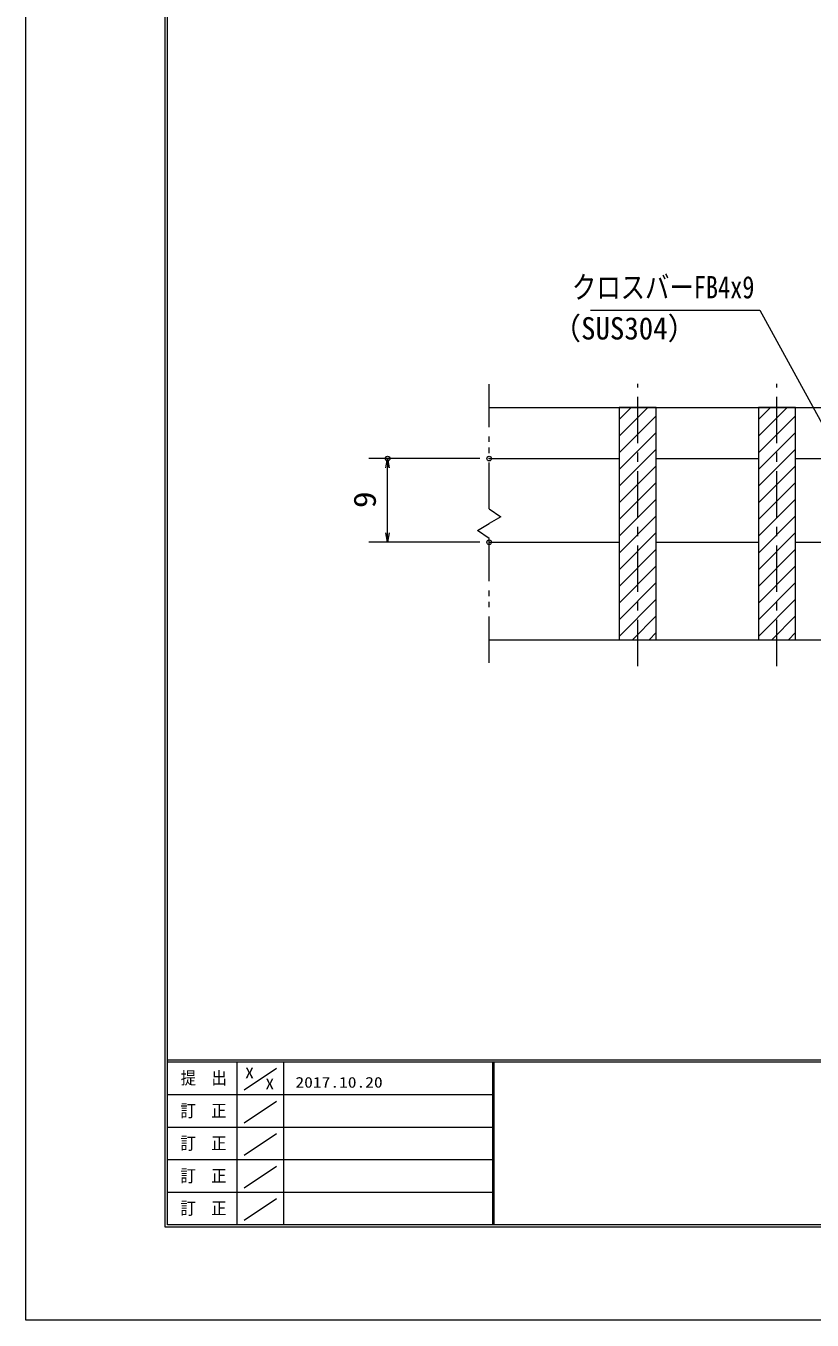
# Model space of a CAD drawing. Units: millimetres, scale not verified. Extents: x -1050 to 1050, y -742 to 742.
# Drawn here: x -1050 to -627, y -742 to -46 of the extents above; entities that cross this region are included whole.
import ezdxf
from ezdxf.enums import TextEntityAlignment as Align

# ---------------------------------------------------------------- set-up
doc = ezdxf.new("R2010")
doc.units = ezdxf.units.MM
doc.header["$LTSCALE"] = 5
doc.header["$PDMODE"] = 32
doc.header["$PDSIZE"] = 2.5
doc.linetypes.add('CHAIN1', pattern=[8, 5, -1, 1, -1])
doc.linetypes.add('DOUBLE_CHAIN1', pattern=[8.8, 5, -1, 0.6, -0.6, 0.6, -1])
for name, color, linetype, lineweight in [('0-0_7-図\u3000枠', 4, 'Continuous', 9), ('0-1_寸法注釈', 2, 'Continuous', 9), ('0-2_想像線', 134, 'DOUBLE_CHAIN1', 9), ('0-3_ハッチング', 4, 'Continuous', 9), ('0-4_0', 2, 'Continuous', 9), ('0-5_DEFPOINTS', 134, 'Continuous', 9), ('0-7_蓋', 5, 'Continuous', 9), ('0-9_中心線', 6, 'CHAIN1', 9)]:
    doc.layers.add(name, color=color, linetype=linetype, lineweight=lineweight)
doc.styles.add('ＭＳ ゴシック', font='')
doc.styles.get('ＭＳ ゴシック').set_extended_font_data('MS Gothic')

# ---------------------------------------------------------------- blocks, each defined once
blk = doc.blocks.new('_OPEN')
at = {"layer": '0-4_0'}
blk.add_line((0, 0), (-5, 0), dxfattribs=at)
blk.add_lwpolyline([(-5, 0.833), (0, 0), (-5, -0.833)], dxfattribs=at)

msp = doc.modelspace()

# ---------------------------------------------------------------- linework, layer by layer
at = {"layer": '0-0_7-図\u3000枠'}
for p, q in [((-975, -692.5), (-975, 692.5)), ((-973.75, -691.25), (-973.75, 691.25)), ((998.75, -602.5), (-973.75, -602.5)), ((998.75, -603.75), (-973.75, -603.75)), ((-936.25, -691.192), (-936.25, -603.75)), ((-911.25, -603.75), (-911.25, -691.192)), ((-798.75, -603.75), (-798.75, -691.192)), ((-798, -603.75), (-798, -691.192)), ((-932.5, -618.606), (-915, -606.924)), ((-798.75, -621.25), (-973.75, -621.25)), ((-932.5, -636.247), (-915, -624.565)), ((-798.75, -638.75), (-973.75, -638.75)), ((-932.5, -653.747), (-915, -642.065)), ((-798.75, -656.25), (-973.75, -656.25)), ((-932.5, -671.247), (-915, -659.565)), ((-798.75, -673.75), (-973.75, -673.75)), ((-932.5, -688.747), (-915, -677.065)), ((1000, -692.5), (-975, -692.5)), ((998.75, -691.25), (-973.75, -691.25))]:
    msp.add_line(p, q, dxfattribs=at)
at = {"layer": '0-1_寸法注釈'}
for p, q in [((-805.45, -278.808), (-865.2, -278.808)), ((-855.2, -318.808), (-855.2, -283.808)), ((-805.45, -323.808), (-865.2, -323.808))]:
    msp.add_line(p, q, dxfattribs=at)
msp.add_lwpolyline([(-745.854, -198.845), (-654.681, -198.845), (-606.854, -285.865)], dxfattribs=at)
at = {"layer": '0-2_想像線'}
for p, q in [((-800.45, -305.859), (-800.45, -238.808)), ((-800.45, -388.808), (-800.45, -321.757))]:
    msp.add_line(p, q, dxfattribs=at)
for points in [[(-800.45, -305.859), (-794.157, -310.072), (-800.45, -313.808)], [(-800.45, -321.757), (-806.743, -317.545), (-800.45, -313.808)]]:
    msp.add_lwpolyline(points, dxfattribs=at)
at = {"layer": '0-3_ハッチング'}
for p, q in [((-730.45, -257.774), (-723.984, -251.308)), ((-730.45, -266.754), (-715.004, -251.308)), ((-730.45, -275.735), (-710.45, -255.735)), ((-655.45, -257.774), (-648.984, -251.308)), ((-655.45, -266.754), (-640.004, -251.308)), ((-655.45, -275.735), (-635.45, -255.735)), ((-730.45, -284.715), (-710.45, -264.715)), ((-655.45, -284.715), (-635.45, -264.715)), ((-730.45, -293.695), (-710.45, -273.695)), ((-655.45, -293.695), (-635.45, -273.695)), ((-730.45, -302.676), (-710.45, -282.676)), ((-655.45, -302.676), (-635.45, -282.676)), ((-730.45, -311.656), (-710.45, -291.656)), ((-655.45, -311.656), (-635.45, -291.656)), ((-730.45, -320.636), (-710.45, -300.636)), ((-655.45, -320.636), (-635.45, -300.636)), ((-730.45, -329.616), (-710.45, -309.616)), ((-655.45, -329.616), (-635.45, -309.616)), ((-730.45, -338.597), (-710.45, -318.597)), ((-655.45, -338.597), (-635.45, -318.597)), ((-730.45, -347.577), (-710.45, -327.577)), ((-655.45, -347.577), (-635.45, -327.577)), ((-730.45, -356.557), (-710.45, -336.557)), ((-655.45, -356.557), (-635.45, -336.557)), ((-730.45, -365.537), (-710.45, -345.537)), ((-655.45, -365.537), (-635.45, -345.537)), ((-730.45, -374.518), (-710.45, -354.518)), ((-655.45, -374.518), (-635.45, -354.518)), ((-723.261, -376.308), (-710.45, -363.498)), ((-648.261, -376.308), (-635.45, -363.498)), ((-714.28, -376.308), (-710.45, -372.478)), ((-639.28, -376.308), (-635.45, -372.478))]:
    msp.add_line(p, q, dxfattribs=at)
for points in [[(-710.45, -251.308), (-730.45, -251.308), (-730.45, -376.308), (-710.45, -376.308)], [(-635.45, -251.308), (-655.45, -251.308), (-655.45, -376.308), (-635.45, -376.308)]]:
    msp.add_lwpolyline(points, close=True, dxfattribs=at)
at = {"layer": '0-5_DEFPOINTS'}
msp.add_lwpolyline([(-1050, -742.5), (-1050, 742.5), (1050, 742.5), (1050, -742.5)], close=True, dxfattribs=at)
for p in [(-855.2, -278.808), (-800.45, -278.808), (-800.45, -323.808)]:
    msp.add_point(p, dxfattribs=at)
at = {"layer": '0-7_蓋'}
for p, q in [((-800.45, -251.308), (-190.45, -251.308)), ((-730.45, -251.308), (-710.45, -251.308)), ((-730.45, -251.308), (-730.45, -376.308)), ((-710.45, -376.308), (-710.45, -251.308)), ((-655.45, -251.308), (-635.45, -251.308)), ((-655.45, -251.308), (-655.45, -376.308)), ((-635.45, -376.308), (-635.45, -251.308)), ((-800.45, -278.808), (-730.45, -278.808)), ((-710.45, -278.808), (-655.45, -278.808)), ((-635.45, -278.808), (-580.45, -278.808)), ((-800.45, -323.808), (-730.45, -323.808)), ((-710.45, -323.808), (-655.45, -323.808)), ((-635.45, -323.808), (-580.45, -323.808)), ((-800.45, -376.308), (-190.45, -376.308)), ((-730.45, -376.308), (-710.45, -376.308)), ((-655.45, -376.308), (-635.45, -376.308))]:
    msp.add_line(p, q, dxfattribs=at)
at = {"layer": '0-9_中心線'}
for p, q in [((-720.45, -390.535), (-720.45, -238.606)), ((-645.45, -390.535), (-645.45, -238.606))]:
    msp.add_line(p, q, dxfattribs=at)

# ---------------------------------------------------------------- block references
at = {"layer": '0-1_寸法注釈'}
for p, rotation in [((-855.2, -278.808), 90), ((-855.2, -323.808), 270)]:
    msp.add_blockref('_OPEN', p, dxfattribs=dict(at, rotation=rotation))

# ---------------------------------------------------------------- texts
at = {"layer": '0-0_7-図\u3000枠', "color": 5, "style": 'ＭＳ ゴシック'}
for s, height, width, p in [('提\u3000出', 6.745, 0.9, (-966.593, -617.56)), ('X', 5.755, 1.2, (-931.902, -614.076)), ('X', 5.755, 1.2, (-920.995, -620.022)), ('2017.10.20', 5.755, 1.2, (-904.801, -619.113)), ('訂\u3000正', 6.745, 0.9, (-966.76, -635.201)), ('訂\u3000正', 6.745, 0.9, (-966.76, -652.701)), ('訂\u3000正', 6.745, 0.9, (-966.76, -670.201)), ('訂\u3000正', 6.745, 0.9, (-966.76, -687.701))]:
    msp.add_text(s, height=height, dxfattribs=dict(at, width=width)).set_placement(p, align=Align.BOTTOM_LEFT)
at = {"layer": '0-1_寸法注釈', "color": 7, "style": 'ＭＳ ゴシック'}
for s, width, p in [('クロスバーFB4x9', 0.8, (-755.875, -196.158)), ('（SUS304）', 0.95, (-766.542, -218.301))]:
    msp.add_text(s, height=12.02, dxfattribs=dict(at, width=width)).set_placement(p, align=Align.BOTTOM_LEFT)
at = {"layer": '0-1_寸法注釈', "color": 7, "style": 'ＭＳ ゴシック', "width": 1.1}
msp.add_text('9', height=12.02, rotation=90, dxfattribs=at).set_placement((-857.887, -305.457), align=Align.BOTTOM_LEFT)

doc.saveas('drawing.dxf')
